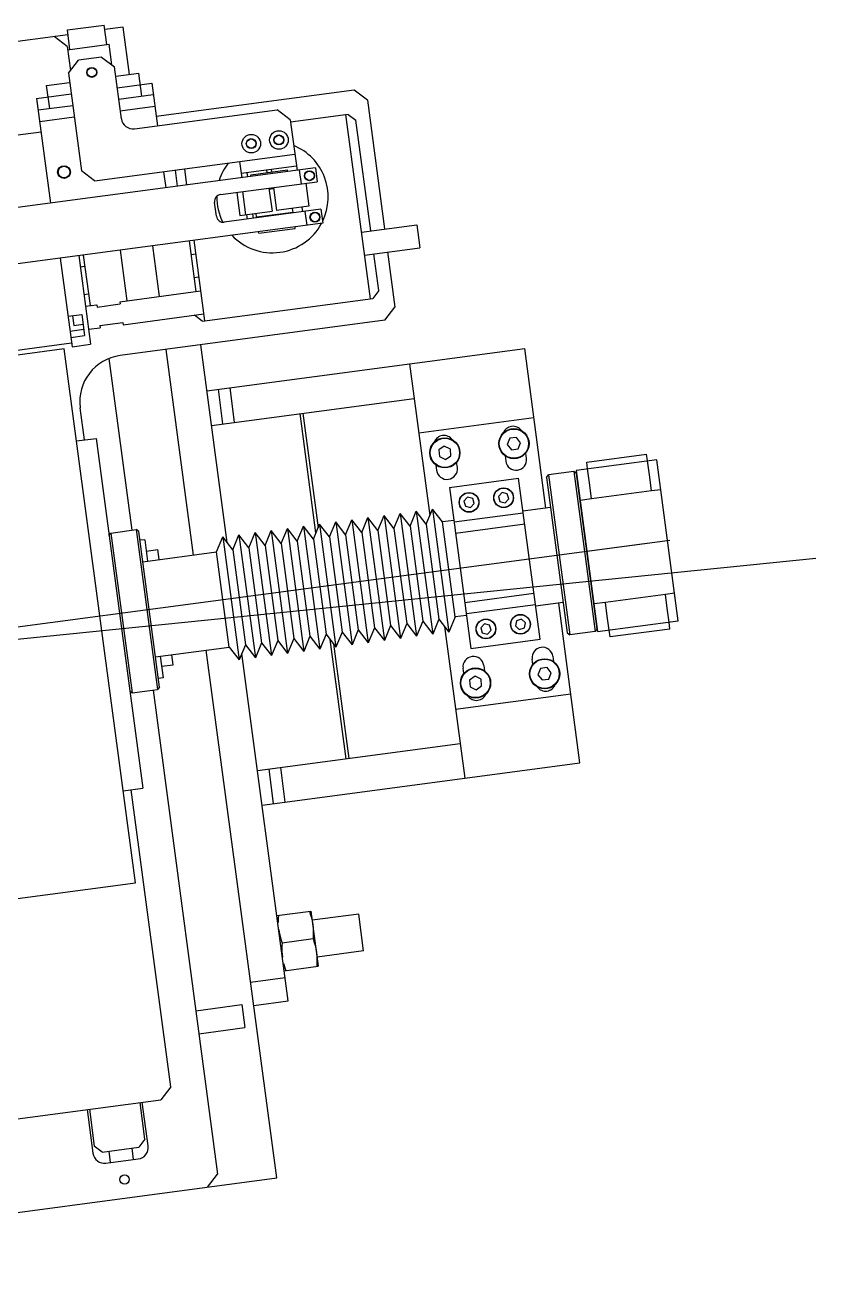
# Model space of a CAD drawing. Extents: x -50 to 48714, y -13211 to 6743.
# Drawn here: x 30017 to 30357, y 918 to 1457 of the extents above; entities that cross this region are included whole.
import ezdxf

# ---------------------------------------------------------------- set-up
doc = ezdxf.new("R2010")
doc.units = 0
doc.header["$LTSCALE"] = 50
doc.linetypes.add('UE46_HMI$0$DASH_CENTER', pattern=[36, 24, -3, 6, -3])
doc.layers.get('0').update_dxf_attribs({"linetype": 'CONTINUOUS'})
doc.layers.add('UE46_HMI$0$1', color=7, linetype='CONTINUOUS')
doc.layers.add('UE46_HMI$0$AUTOVUE_8', color=7, linetype='CONTINUOUS')

# ---------------------------------------------------------------- blocks, each defined once
blk = doc.blocks.new('UE46_HMI$0$KREUZST_CK_CF40')
at = {"layer": 'UE46_HMI$0$1', "color": 4, "linetype": 'UE46_HMI$0$DASH_CENTER'}
blk.add_line((13357.46, 1227.4), (12162.03, 1106.18), dxfattribs=at)
blk = doc.blocks.new('UE46_HMI$0$VAT_PNEUMATIKA1')
at = {"layer": 'UE46_HMI$0$1', "color": 4, "linetype": 'UE46_HMI$0$DASH_CENTER'}
blk.add_line((25406.35, -2423.01), (25443.16, -2419.28), dxfattribs=at)
at = {"layer": 'UE46_HMI$0$AUTOVUE_8', "color": 7, "linetype": 'CONTINUOUS'}
for p, q in [((25438.63, -2384.55), (25403.81, -2388.09)), ((25408.48, -2384.6), (25434.35, -2381.97)), ((25408.79, -2387.58), (25408.48, -2384.6)), ((25434.65, -2384.96), (25434.35, -2381.97)), ((25435.36, -2391.92), (25434.65, -2384.96)), ((25445.7, -2454.2), (25438.63, -2384.55)), ((25403.81, -2388.09), (25410.87, -2457.73)), ((25409.49, -2394.55), (25408.79, -2387.58)), ((25435.97, -2397.89), (25435.36, -2391.92)), ((25410.1, -2400.51), (25409.49, -2394.55)), ((25410.1, -2400.51), (25405.12, -2401.02)), ((25435.97, -2397.89), (25410.1, -2400.51)), ((25439.95, -2397.49), (25435.97, -2397.89)), ((25414.64, -2445.29), (25409.66, -2445.79)), ((25440.51, -2442.66), (25414.64, -2445.29)), ((25415.24, -2451.25), (25414.64, -2445.29)), ((25444.49, -2442.26), (25440.51, -2442.66)), ((25441.11, -2448.63), (25440.51, -2442.66)), ((25415.85, -2457.22), (25415.24, -2451.25)), ((25441.72, -2454.6), (25441.11, -2448.63)), ((25410.87, -2457.73), (25445.7, -2454.2)), ((25442.02, -2457.59), (25441.72, -2454.6)), ((25416.15, -2460.21), (25415.85, -2457.22)), ((25442.02, -2457.59), (25416.15, -2460.21))]:
    blk.add_line(p, q, dxfattribs=at)
blk = doc.blocks.new('UE46_HMI$0$OBEN')
at = {"color": 7, "linetype": 'CONTINUOUS'}
for p, q in [((13035.26, 1455.03), (13051.12, 1457.14)), ((13036.38, 1446.61), (13035.26, 1455.03)), ((13052.24, 1448.72), (13051.12, 1457.14)), ((13059.31, 1456.22), (13051.38, 1455.16)), ((13062.02, 1435.9), (13059.31, 1456.22)), ((12563.69, 1390.18), (13035.52, 1453.05)), ((13035.19, 1447.96), (13029.57, 1452.26)), ((13035.19, 1447.96), (13036.58, 1437.55)), ((13035.39, 1446.47), (13053.23, 1448.85)), ((13054.42, 1439.93), (13053.23, 1448.85)), ((13035.72, 1436.43), (13040.01, 1442.05)), ((13049.93, 1443.37), (13040.01, 1442.05)), ((13049.93, 1443.37), (13055.54, 1439.07)), ((13058.51, 1416.77), (13055.54, 1439.07)), ((13035.72, 1436.43), (13041.33, 1394.3)), ((13056.07, 1435.11), (13065.98, 1436.43)), ((13067.3, 1426.51), (13065.98, 1436.43)), ((13026.33, 1431.14), (13036.25, 1432.46)), ((13027.65, 1421.23), (13026.33, 1431.14)), ((13056.73, 1430.15), (13071.6, 1432.13)), ((13071.6, 1432.13), (13074.04, 1413.79)), ((13158.76, 1429.12), (13073.52, 1417.76)), ((13164.38, 1424.82), (13158.76, 1429.12)), ((13022.04, 1425.53), (13036.91, 1427.51)), ((13022.04, 1425.53), (13028.05, 1380.43)), ((13022.7, 1420.57), (13037.57, 1422.55)), ((13057.39, 1425.19), (13072.26, 1427.18)), ((13164.38, 1424.82), (13171.78, 1369.31)), ((13023.36, 1415.61), (13038.23, 1417.6)), ((13058.05, 1420.24), (13072.92, 1422.22)), ((13064.13, 1412.47), (13125.59, 1420.66)), ((13131.2, 1416.37), (13125.59, 1420.66)), ((13156.12, 1418.68), (13131.34, 1415.37)), ((13165.69, 1339.25), (13155.13, 1418.54)), ((13156.12, 1418.68), (13159.49, 1416.1)), ((13131.2, 1416.37), (13134.11, 1394.56)), ((13165.83, 1368.52), (13159.49, 1416.1)), ((12856.43, 1388.83), (13023.95, 1411.15)), ((13046.95, 1390.01), (13133.19, 1401.5)), ((13142.04, 1395.62), (12909.92, 1364.68)), ((13109.4, 1398.33), (13110.32, 1391.39)), ((13110.06, 1393.37), (13133.85, 1396.54)), ((13142.04, 1395.62), (13142.83, 1389.67)), ((13046.95, 1390.01), (13041.33, 1394.3)), ((13076.69, 1393.97), (13077.61, 1387.03)), ((13081.64, 1394.63), (13082.57, 1387.69)), ((13085.61, 1395.16), (13086.53, 1388.22)), ((13112.53, 1393.7), (13112.8, 1391.72)), ((13114.26, 1392.62), (13129.99, 1394.72)), ((13114.35, 1391.93), (13114.26, 1392.62)), ((13120.96, 1394.82), (13121.13, 1393.54)), ((13122.94, 1395.09), (13123.11, 1393.8)), ((13130.08, 1394.02), (13129.99, 1394.72)), ((13135.1, 1394.69), (13135.89, 1388.74)), ((13101.2, 1384.12), (13142.83, 1389.67)), ((13108.14, 1385.05), (13109.46, 1375.13)), ((13110.62, 1385.38), (13111.94, 1375.46)), ((13122.02, 1386.89), (13123.34, 1376.98)), ((13122.07, 1386.49), (13124.05, 1386.75)), ((13124, 1387.16), (13125.32, 1377.25)), ((13137.88, 1389.01), (13139.2, 1379.1)), ((13099.42, 1374.8), (13098.62, 1380.75)), ((13144.42, 1377.77), (13102.79, 1372.23)), ((13109.46, 1375.13), (13123.34, 1376.98)), ((13112.43, 1375.53), (13112.7, 1373.55)), ((13114.91, 1375.86), (13115.18, 1373.88)), ((13116.69, 1374.37), (13116.46, 1376.07)), ((13132.42, 1376.47), (13116.69, 1374.37)), ((13117.22, 1374.15), (13117.18, 1374.44)), ((13139.2, 1379.1), (13125.32, 1377.25)), ((13131.97, 1376.11), (13131.93, 1376.4)), ((13132.42, 1376.47), (13132.2, 1378.16)), ((13136.22, 1378.7), (13136.49, 1376.72)), ((13137.48, 1376.85), (13138.27, 1370.9)), ((13144.42, 1377.77), (13145.21, 1371.83)), ((13145.21, 1371.83), (12946.33, 1345.33)), ((13117.61, 1367.44), (13133.35, 1369.54)), ((13133.35, 1369.54), (13133.25, 1370.23)), ((13161.86, 1367.99), (13185.65, 1371.16)), ((13185.65, 1371.16), (13186.97, 1361.25)), ((13087.72, 1364.16), (13090.62, 1342.36)), ((13089.7, 1364.43), (13094.32, 1329.74)), ((13117.61, 1367.44), (13117.52, 1368.14)), ((13040.14, 1357.82), (13045.22, 1319.66)), ((13042.12, 1358.09), (13045.03, 1336.28)), ((13057.98, 1360.2), (13060.89, 1338.4)), ((13071.86, 1362.05), (13074.76, 1340.25)), ((13090.49, 1358.48), (13088.51, 1358.22)), ((13163.18, 1358.08), (13186.97, 1361.25)), ((13169.26, 1342.75), (13167.15, 1358.61)), ((13173.1, 1359.4), (13176.27, 1335.61)), ((13032.21, 1356.77), (13037.29, 1318.61)), ((13042.78, 1353.13), (13040.8, 1352.87)), ((13091.81, 1348.57), (13089.83, 1348.31)), ((13057.91, 1338), (13092.61, 1342.62)), ((13169.26, 1342.75), (13166.68, 1339.38)), ((13044.37, 1341.24), (13042.38, 1340.97)), ((13043.04, 1336.02), (13048, 1336.68)), ((13048, 1336.68), (13048.13, 1335.69)), ((13048.13, 1335.69), (13058.05, 1337.01)), ((13057.91, 1338), (13058.05, 1337.01)), ((13093.33, 1329.6), (13166.68, 1339.38)), ((13035.55, 1331.69), (13041.5, 1332.48)), ((13037.53, 1331.96), (13038.09, 1327.79)), ((13041.5, 1332.48), (13042.71, 1323.37)), ((13059.23, 1328.09), (13093.93, 1332.71)), ((13093.33, 1329.6), (13089.96, 1332.18)), ((13171.97, 1329.99), (13176.27, 1335.61)), ((13036.39, 1325.36), (13042.34, 1326.15)), ((13038.09, 1327.79), (13042.05, 1328.32)), ((13044.37, 1326.11), (13049.32, 1326.77)), ((13049.19, 1327.76), (13059.1, 1329.08)), ((13049.19, 1327.76), (13049.32, 1326.77)), ((13171.97, 1329.99), (13057.98, 1314.8)), ((13059.1, 1329.08), (13059.23, 1328.09)), ((13037.1, 1320.09), (12959.74, 1309.78)), ((13036.76, 1322.58), (13042.71, 1323.37)), ((13033.89, 1317.65), (12624.51, 1263.1)), ((13064.53, 1087.68), (13033.89, 1317.65)), ((13037.29, 1318.61), (13045.22, 1319.66)), ((13089.6, 1228.88), (13077.8, 1317.45)), ((13104.02, 1234.29), (13092.67, 1319.43)), ((13095.31, 1299.6), (13232.1, 1317.83)), ((13241.26, 1249.09), (13232.1, 1317.83)), ((13053.11, 1313.49), (13062.96, 1239.55)), ((13182.54, 1311.23), (13191.24, 1245.92)), ((13102.25, 1285.39), (13100.27, 1300.26)), ((13105.13, 1300.91), (13107.11, 1286.04)), ((13097.29, 1284.73), (13184.52, 1296.36)), ((13042.64, 1278.46), (13040.79, 1292.34)), ((13142.25, 1238.41), (13135.4, 1289.81)), ((13136.58, 1289.97), (13143.16, 1240.62)), ((13186.5, 1281.49), (13236.07, 1288.09)), ((13039.17, 1278), (13047.6, 1279.12)), ((13047.6, 1279.12), (13067.68, 1128.45)), ((13225.71, 1279.15), (13224.61, 1276.48)), ((13228.58, 1279.53), (13225.71, 1279.15)), ((13230.34, 1277.24), (13228.58, 1279.53)), ((13229.24, 1274.57), (13230.34, 1277.24)), ((13197.51, 1275.78), (13195.13, 1274.14)), ((13195.13, 1274.14), (13195.36, 1271.27)), ((13200.12, 1274.53), (13197.51, 1275.78)), ((13197.96, 1270.02), (13200.34, 1271.65)), ((13200.34, 1271.65), (13200.12, 1274.53)), ((13223.63, 1271.63), (13223.94, 1269.33)), ((13224.61, 1276.48), (13226.37, 1274.19)), ((13226.37, 1274.19), (13229.24, 1274.57)), ((13232.86, 1270.52), (13232.55, 1272.82)), ((13193.89, 1267.67), (13194.2, 1265.36)), ((13195.36, 1271.27), (13197.96, 1270.02)), ((13203.12, 1266.55), (13202.81, 1268.87)), ((13199.72, 1258.03), (13229.46, 1261.99)), ((13238.7, 1192.6), (13229.46, 1261.99)), ((13241.52, 1262.34), (13242.37, 1263.46)), ((13241.52, 1262.34), (13250.43, 1195.43)), ((13253.28, 1264.91), (13242.37, 1263.46)), ((13242.37, 1263.46), (13251.55, 1194.57)), ((13253.28, 1264.91), (13262.46, 1196.02)), ((13254.4, 1264.05), (13253.28, 1264.91)), ((13263.32, 1197.15), (13254.4, 1264.05)), ((13199.72, 1258.03), (13208.96, 1188.64)), ((13222.34, 1255.78), (13220.76, 1254.09)), ((13224.59, 1255.25), (13222.34, 1255.78)), ((13207.47, 1253.8), (13205.89, 1252.11)), ((13205.89, 1252.11), (13206.56, 1249.9)), ((13206.56, 1249.9), (13208.81, 1249.37)), ((13209.73, 1253.27), (13207.47, 1253.8)), ((13208.81, 1249.37), (13210.39, 1251.06)), ((13210.39, 1251.06), (13209.73, 1253.27)), ((13220.76, 1254.09), (13221.43, 1251.88)), ((13221.43, 1251.88), (13223.68, 1251.35)), ((13223.68, 1251.35), (13225.26, 1253.04)), ((13225.26, 1253.04), (13224.59, 1255.25)), ((13161.96, 1238.52), (13164.63, 1244.99)), ((13168.9, 1239.45), (13164.63, 1244.99)), ((13164.63, 1244.99), (13171.69, 1192.04)), ((13168.9, 1239.45), (13171.57, 1245.92)), ((13175.84, 1240.37), (13171.57, 1245.92)), ((13171.57, 1245.92), (13178.63, 1192.96)), ((13175.84, 1240.37), (13178.51, 1246.84)), ((13182.78, 1241.29), (13178.51, 1246.84)), ((13178.51, 1246.84), (13185.57, 1193.88)), ((13182.78, 1241.29), (13185.45, 1247.77)), ((13189.72, 1242.22), (13185.45, 1247.77)), ((13185.45, 1247.77), (13192.51, 1194.81)), ((13189.72, 1242.22), (13192.39, 1248.69)), ((13196.66, 1243.14), (13192.39, 1248.69)), ((13192.39, 1248.69), (13199.44, 1195.73)), ((13201.7, 1243.16), (13231.44, 1247.12)), ((13243.25, 1249.35), (13231.35, 1247.77)), ((13054.04, 1238.36), (13064.94, 1239.82)), ((13064.94, 1239.82), (13074.12, 1170.93)), ((13066.07, 1238.96), (13064.94, 1239.82)), ((13120.33, 1232.97), (13123, 1239.44)), ((13127.27, 1233.9), (13123, 1239.44)), ((13123, 1239.44), (13130.06, 1186.49)), ((13127.27, 1233.9), (13129.94, 1240.37)), ((13134.21, 1234.82), (13129.94, 1240.37)), ((13129.94, 1240.37), (13137, 1187.41)), ((13134.21, 1234.82), (13136.88, 1241.29)), ((13141.15, 1235.75), (13136.88, 1241.29)), ((13136.88, 1241.29), (13143.94, 1188.34)), ((13141.15, 1235.75), (13143.82, 1242.22)), ((13148.09, 1236.67), (13143.82, 1242.22)), ((13143.82, 1242.22), (13150.87, 1189.26)), ((13148.09, 1236.67), (13150.76, 1243.14)), ((13155.03, 1237.6), (13150.76, 1243.14)), ((13150.76, 1243.14), (13157.81, 1190.19)), ((13155.03, 1237.6), (13157.69, 1244.07)), ((13161.96, 1238.52), (13157.69, 1244.07)), ((13157.69, 1244.07), (13164.75, 1191.11)), ((13168.9, 1239.45), (13174.36, 1198.51)), ((13175.84, 1240.37), (13181.3, 1199.43)), ((13182.78, 1241.29), (13188.24, 1200.36)), ((13189.72, 1242.22), (13195.17, 1201.28)), ((13201.61, 1243.8), (13196.66, 1243.14)), ((13202.11, 1202.21), (13196.66, 1243.14)), ((13232.1, 1242.17), (13202.36, 1238.2)), ((13053.18, 1237.24), (13054.04, 1238.36)), ((13054.04, 1238.36), (13063.22, 1169.47)), ((13074.98, 1172.05), (13066.07, 1238.96)), ((13068.54, 1235.5), (13066.56, 1235.24)), ((13068.54, 1235.5), (13069.78, 1226.24)), ((13099.52, 1230.2), (13102.19, 1236.67)), ((13106.46, 1231.12), (13102.19, 1236.67)), ((13102.19, 1236.67), (13109.24, 1183.71)), ((13106.46, 1231.12), (13109.12, 1237.6)), ((13113.39, 1232.05), (13109.12, 1237.6)), ((13109.12, 1237.6), (13116.18, 1184.64)), ((13113.39, 1232.05), (13116.06, 1238.52)), ((13120.33, 1232.97), (13116.06, 1238.52)), ((13116.06, 1238.52), (13123.12, 1185.56)), ((13127.27, 1233.9), (13132.73, 1192.96)), ((13134.21, 1234.82), (13139.66, 1193.88)), ((13141.15, 1235.75), (13146.6, 1194.81)), ((13148.09, 1236.67), (13153.54, 1195.73)), ((13155.03, 1237.6), (13160.48, 1196.66)), ((13161.96, 1238.52), (13167.42, 1197.58)), ((13067.8, 1225.97), (13099.52, 1230.2)), ((13069.2, 1230.55), (13074.16, 1231.21)), ((13074.74, 1226.9), (13074.16, 1231.21)), ((13104.97, 1189.26), (13099.52, 1230.2)), ((13106.46, 1231.12), (13111.91, 1190.19)), ((13113.39, 1232.05), (13118.85, 1191.11)), ((13120.33, 1232.97), (13125.79, 1192.04)), ((13206.32, 1208.47), (13236.06, 1212.43)), ((13236.72, 1207.47), (13206.98, 1203.51)), ((13248.7, 1208.41), (13236.81, 1206.83)), ((13255.88, 1139.41), (13246.72, 1208.15)), ((13202.11, 1202.21), (13199.44, 1195.73)), ((13207.07, 1202.87), (13202.11, 1202.21)), ((13160.48, 1196.66), (13157.81, 1190.19)), ((13160.48, 1196.66), (13164.75, 1191.11)), ((13167.42, 1197.58), (13164.75, 1191.11)), ((13167.42, 1197.58), (13171.69, 1192.04)), ((13174.36, 1198.51), (13171.69, 1192.04)), ((13174.36, 1198.51), (13178.63, 1192.96)), ((13181.3, 1199.43), (13178.63, 1192.96)), ((13181.3, 1199.43), (13185.57, 1193.88)), ((13188.24, 1200.36), (13185.57, 1193.88)), ((13188.24, 1200.36), (13192.51, 1194.81)), ((13195.17, 1201.28), (13192.51, 1194.81)), ((13195.17, 1201.28), (13199.44, 1195.73)), ((13197.61, 1198.11), (13206.32, 1132.8)), ((13214.74, 1199.28), (13213.16, 1197.59)), ((13213.16, 1197.59), (13213.83, 1195.38)), ((13216.99, 1198.75), (13214.74, 1199.28)), ((13216.08, 1194.86), (13217.66, 1196.54)), ((13217.66, 1196.54), (13216.99, 1198.75)), ((13228.58, 1200.61), (13228.07, 1198.36)), ((13228.07, 1198.36), (13229.77, 1196.79)), ((13230.78, 1201.3), (13228.58, 1200.61)), ((13229.77, 1196.79), (13231.98, 1197.48)), ((13232.48, 1199.74), (13230.78, 1201.3)), ((13231.98, 1197.48), (13232.48, 1199.74)), ((13262.46, 1196.02), (13251.55, 1194.57)), ((13263.32, 1197.15), (13262.46, 1196.02)), ((13118.85, 1191.11), (13116.18, 1184.64)), ((13118.85, 1191.11), (13123.12, 1185.56)), ((13125.79, 1192.04), (13123.12, 1185.56)), ((13125.79, 1192.04), (13130.06, 1186.49)), ((13132.73, 1192.96), (13130.06, 1186.49)), ((13132.73, 1192.96), (13137, 1187.41)), ((13139.66, 1193.88), (13137, 1187.41)), ((13139.66, 1193.88), (13143.94, 1188.34)), ((13146.6, 1194.81), (13143.94, 1188.34)), ((13146.6, 1194.81), (13150.87, 1189.26)), ((13155.21, 1141.13), (13148.36, 1192.53)), ((13149.82, 1190.63), (13156.39, 1141.28)), ((13153.54, 1195.73), (13150.87, 1189.26)), ((13153.54, 1195.73), (13157.81, 1190.19)), ((13208.96, 1188.64), (13238.7, 1192.6)), ((13213.83, 1195.38), (13216.08, 1194.86)), ((13250.43, 1195.43), (13251.55, 1194.57)), ((13073.25, 1185.03), (13104.97, 1189.26)), ((13075.23, 1185.3), (13076.47, 1176.03)), ((13080.77, 1181.65), (13080.19, 1185.96)), ((13125.35, 960.6), (13095.06, 1187.94)), ((13104.97, 1189.26), (13109.24, 1183.71)), ((13111.91, 1190.19), (13109.24, 1183.71)), ((13130.31, 1036.92), (13110.39, 1186.49)), ((13111.91, 1190.19), (13116.18, 1184.64)), ((13244.22, 1185.27), (13244.53, 1182.97)), ((13075.81, 1180.99), (13080.77, 1181.65)), ((13205.87, 1177.8), (13205.56, 1180.12)), ((13214.48, 1181.31), (13214.79, 1179)), ((13235.6, 1181.78), (13235.3, 1184.08)), ((13238.92, 1180.02), (13237.82, 1177.35)), ((13241.79, 1180.4), (13238.92, 1180.02)), ((13243.55, 1178.12), (13241.79, 1180.4)), ((13076.47, 1176.03), (13074.49, 1175.77)), ((13210.72, 1176.65), (13208.34, 1175.02)), ((13208.34, 1175.02), (13208.56, 1172.14)), ((13213.33, 1175.4), (13210.72, 1176.65)), ((13213.55, 1172.53), (13213.33, 1175.4)), ((13237.82, 1177.35), (13239.58, 1175.07)), ((13239.58, 1175.07), (13242.45, 1175.45)), ((13242.45, 1175.45), (13243.55, 1178.12)), ((13062.1, 1170.33), (13063.22, 1169.47)), ((13063.22, 1169.47), (13074.12, 1170.93)), ((13072.14, 1170.66), (13099.91, 962.25)), ((13074.98, 1172.05), (13074.12, 1170.93)), ((13202.35, 1162.54), (13251.92, 1169.14)), ((13208.56, 1172.14), (13211.17, 1170.89)), ((13211.17, 1170.89), (13213.55, 1172.53)), ((13117.11, 1136.05), (13204.34, 1147.67)), ((13119.09, 1121.18), (13255.88, 1139.41)), ((13126.93, 1137.36), (13128.91, 1122.49)), ((13124.04, 1121.84), (13122.06, 1136.71)), ((13059.25, 1127.33), (13067.68, 1128.45)), ((13079.76, 999.92), (13062.72, 1127.79)), ((12655.15, 1033.13), (13064.53, 1087.68)), ((13125.43, 1073.6), (13140.1, 1075.55)), ((13126.02, 1072.44), (13126, 1071.22)), ((13126.1, 1073.69), (13126.02, 1072.44)), ((13139.43, 1075.47), (13139.82, 1074.28)), ((13139.82, 1074.28), (13140.17, 1073.11)), ((13140.1, 1075.55), (13143.27, 1051.76)), ((13140.17, 1073.11), (13140.46, 1071.95)), ((13160.65, 1074.26), (13140.63, 1071.59)), ((13162.76, 1058.4), (13160.65, 1074.26)), ((13126, 1071.22), (13126.01, 1070.63)), ((13126.22, 1067.65), (13126.41, 1066.48)), ((13140.46, 1071.95), (13140.7, 1070.78)), ((13140.7, 1070.78), (13140.89, 1069.61)), ((13140.89, 1069.61), (13141.02, 1068.42)), ((13141.02, 1068.42), (13141.09, 1067.23)), ((13141.09, 1067.23), (13141.11, 1066.04)), ((13126.41, 1066.48), (13126.65, 1065.31)), ((13126.65, 1065.31), (13126.94, 1064.15)), ((13126.94, 1064.15), (13127.29, 1062.98)), ((13127.29, 1062.98), (13127.68, 1061.79)), ((13127.68, 1061.79), (13127.61, 1060.55)), ((13141.01, 1063.57), (13127.68, 1061.79)), ((13141.09, 1064.82), (13141.01, 1063.57)), ((13141.01, 1063.57), (13141.41, 1062.39)), ((13141.11, 1066.04), (13141.09, 1064.82)), ((13141.41, 1062.39), (13141.76, 1061.22)), ((13127.61, 1060.55), (13127.58, 1059.33)), ((13127.58, 1059.33), (13127.6, 1058.13)), ((13127.6, 1058.13), (13127.68, 1056.94)), ((13127.68, 1056.94), (13127.81, 1055.76)), ((13141.76, 1061.22), (13142.05, 1060.06)), ((13142.05, 1060.06), (13142.29, 1058.89)), ((13142.29, 1058.89), (13142.48, 1057.71)), ((13142.48, 1057.71), (13142.6, 1056.53)), ((13142.6, 1056.53), (13142.68, 1055.34)), ((13162.76, 1058.4), (13142.74, 1055.73)), ((13128.38, 1052.83), (13128.53, 1052.25)), ((13128.53, 1052.25), (13128.87, 1051.08)), ((13128.6, 1049.81), (13143.27, 1051.76)), ((13128.87, 1051.08), (13129.27, 1049.9)), ((13142.67, 1052.92), (13142.6, 1051.68)), ((13142.7, 1054.14), (13142.67, 1052.92)), ((13142.68, 1055.34), (13142.7, 1054.14)), ((13128.99, 1046.84), (13114.13, 1044.86)), ((13090.53, 1032.63), (13110.36, 1035.27)), ((13110.36, 1035.27), (13111.68, 1025.36)), ((13115.45, 1034.94), (13130.31, 1036.92)), ((13091.85, 1022.72), (13111.68, 1025.36)), ((13079.76, 999.92), (13075.46, 994.31)), ((12792.71, 956.63), (13075.46, 994.31)), ((13068.66, 977.26), (13066.54, 993.12)), ((13070.04, 974.42), (13067.53, 993.25)), ((13043.74, 990.08), (13046.25, 971.25)), ((13044.74, 990.21), (13046.85, 974.35)), ((13068.66, 977.26), (13066.08, 973.89)), ((13050.22, 971.77), (13046.85, 974.35)), ((13050.22, 971.77), (13066.08, 973.89)), ((13053.85, 967.21), (13053.19, 972.17)), ((13063.77, 968.53), (13063.1, 973.49)), ((13051.87, 966.95), (13065.75, 968.8)), ((12808.65, 918.4), (13125.35, 960.6)), ((13095.62, 956.64), (13099.91, 962.25))]:
    blk.add_line(p, q, dxfattribs=at)
for centre, radius in [((13045.76, 1436.76), 2.15), ((13045.76, 1436.76), 2), ((13126.31, 1407.64), 4), ((13114.42, 1406.06), 4), ((13114.42, 1406.06), 2.15), ((13114.42, 1406.06), 2), ((13126.31, 1407.64), 2.15), ((13126.31, 1407.64), 2), ((13033.83, 1393.81), 2.75), ((13033.83, 1393.81), 2.5), ((13139.46, 1392.25), 2.15), ((13139.46, 1392.25), 2), ((13141.84, 1374.4), 2.15), ((13141.84, 1374.4), 2), ((13227.47, 1276.86), 6.5), ((13227.47, 1276.86), 6.3), ((13197.74, 1272.9), 6.5), ((13197.74, 1272.9), 6.3), ((13208.14, 1251.58), 4.25), ((13208.14, 1251.58), 4.15), ((13223.01, 1253.57), 4.25), ((13223.01, 1253.57), 4.15), ((13230.28, 1199.05), 4.25), ((13230.28, 1199.05), 4.15), ((13215.41, 1197.07), 4.25), ((13215.41, 1197.07), 4.15), ((13210.95, 1173.77), 6.5), ((13210.95, 1173.77), 6.3), ((13240.68, 1177.74), 6.5), ((13240.68, 1177.74), 6.3), ((13059.87, 959.94), 2)]:
    blk.add_circle(centre, radius, dxfattribs=at)
for centre, radius, start, end in [((13063.47, 1417.43), 5, -172.41, -82.41), ((13123.54, 1383.06), 24, -25.6702, 67.4908), ((13123.54, 1383.06), 24, 142.353, 162.8799), ((13101.6, 1381.15), 3, 97.59, -172.41), ((13123.54, 1383.06), 24, 179.2967, -153.1182), ((13102.39, 1375.2), 3, -172.41, -82.41), ((13123.54, 1383.06), 24, -136.6269, -28.1931), ((13060.62, 1294.98), 20, 97.59, -172.41), ((13227.08, 1279.83), 4.5, 36.3071, 158.873), ((13197.34, 1275.87), 4.5, 35.9063, 158.8968), ((13198.66, 1265.96), 4.5, -172.41, 7.59), ((13228.4, 1269.92), 4.5, -172.41, 7.59), ((13239.76, 1184.67), 4.5, 7.59, -172.41), ((13210.02, 1180.71), 4.5, 7.59, -172.41), ((13211.34, 1170.8), 4.5, -144.0937, -21.1032), ((13241.08, 1174.76), 4.5, -143.6928, -21.1269), ((13051.21, 971.91), 5, -172.41, -82.41), ((13065.09, 973.76), 5, -82.41, 7.59)]:
    blk.add_arc(centre, radius, start, end, dxfattribs=at)
at = {"layer": 'UE46_HMI$0$1', "color": 4, "linetype": 'UE46_HMI$0$DASH_CENTER'}
blk.add_line((12319.96, 1105.49), (13283.72, 1233.91), dxfattribs=at)
blk = doc.blocks.new('UE46_HMI$0$REFOKUSSIERSPIE')
blk.add_blockref('UE46_HMI$0$OBEN', (0, 0))
at = {"rotation": 1.800000037684945}
blk.add_blockref('UE46_HMI$0$VAT_PNEUMATIKA1', (-12212.05, 2854.25), dxfattribs=at)
blk = doc.blocks.new('UE46_HMI')
for name in ['UE46_HMI$0$REFOKUSSIERSPIE', 'UE46_HMI$0$KREUZST_CK_CF40']:
    blk.add_blockref(name, (0, -0.07))

msp = doc.modelspace()

# ---------------------------------------------------------------- block references
msp.add_blockref('UE46_HMI', (17000, 0))

doc.saveas('drawing.dxf')
